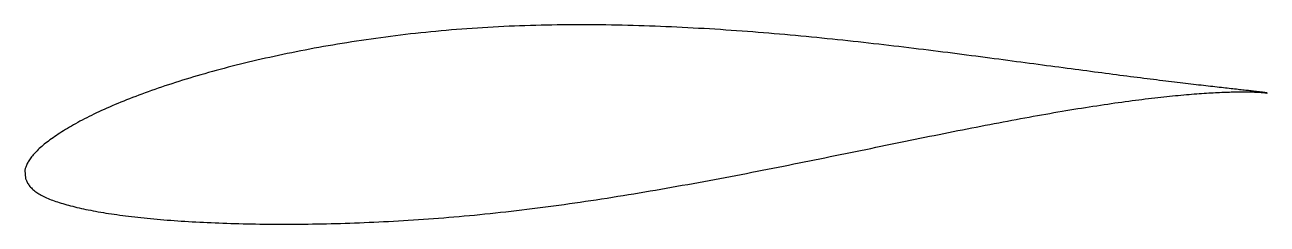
# Model space of a CAD drawing. Header units: metres. Extents: x -23.1 to 46.8, y -4.2 to 7.1.
import ezdxf

# ---------------------------------------------------------------- set-up
doc = ezdxf.new("R2010")
doc.units = ezdxf.units.M

msp = doc.modelspace()

# ---------------------------------------------------------------- linework, layer by layer
msp.add_lwpolyline([(46.825, 3.221), (46.823, 3.221), (46.819, 3.222), (46.812, 3.223), (46.803, 3.225), (46.791, 3.228), (46.776, 3.23), (46.758, 3.233), (46.738, 3.236), (46.715, 3.24), (46.689, 3.244), (46.661, 3.248), (46.63, 3.252), (46.596, 3.257), (46.56, 3.262), (46.521, 3.267), (46.479, 3.272), (46.435, 3.278), (46.388, 3.284), (46.338, 3.29), (46.286, 3.296), (46.231, 3.303), (46.173, 3.309), (46.113, 3.316), (46.05, 3.324), (45.985, 3.331), (45.917, 3.339), (45.846, 3.347), (45.772, 3.356), (45.696, 3.364), (45.618, 3.373), (45.537, 3.382), (45.453, 3.392), (45.366, 3.401), (45.277, 3.411), (45.186, 3.421), (45.092, 3.432), (44.995, 3.443), (44.896, 3.454), (44.794, 3.465), (44.69, 3.477), (44.583, 3.489), (44.473, 3.501), (44.361, 3.514), (44.247, 3.527), (44.13, 3.54), (44.011, 3.553), (43.889, 3.567), (43.764, 3.581), (43.638, 3.596), (43.508, 3.61), (43.377, 3.625), (43.242, 3.641), (43.106, 3.657), (42.967, 3.673), (42.825, 3.689), (42.682, 3.706), (42.535, 3.723), (42.387, 3.741), (42.236, 3.759), (42.083, 3.777), (41.927, 3.796), (41.769, 3.815), (41.609, 3.834), (41.446, 3.854), (41.281, 3.874), (41.114, 3.894), (40.945, 3.915), (40.773, 3.937), (40.599, 3.958), (40.423, 3.98), (40.245, 4.003), (40.064, 4.025), (39.881, 4.048), (39.696, 4.072), (39.509, 4.095), (39.32, 4.119), (39.129, 4.144), (38.935, 4.169), (38.74, 4.194), (38.542, 4.219), (38.342, 4.245), (38.14, 4.271), (37.937, 4.298), (37.731, 4.325), (37.523, 4.352), (37.313, 4.379), (37.101, 4.407), (36.887, 4.435), (36.672, 4.464), (36.454, 4.492), (36.234, 4.522), (36.013, 4.551), (35.789, 4.58), (35.564, 4.61), (35.337, 4.64), (35.108, 4.671), (34.878, 4.702), (34.645, 4.733), (34.411, 4.764), (34.175, 4.795), (33.937, 4.827), (33.698, 4.859), (33.457, 4.891), (33.214, 4.924), (32.969, 4.956), (32.723, 4.989), (32.475, 5.022), (32.226, 5.056), (31.975, 5.089), (31.722, 5.122), (31.468, 5.156), (31.213, 5.19), (30.956, 5.224), (30.697, 5.258), (30.437, 5.292), (30.176, 5.326), (29.913, 5.36), (29.649, 5.394), (29.383, 5.428), (29.116, 5.462), (28.848, 5.497), (28.578, 5.531), (28.307, 5.565), (28.035, 5.599), (27.761, 5.633), (27.486, 5.668), (27.21, 5.702), (26.933, 5.736), (26.655, 5.769), (26.376, 5.803), (26.095, 5.837), (25.813, 5.87), (25.531, 5.903), (25.247, 5.937), (24.962, 5.97), (24.676, 6.002), (24.39, 6.035), (24.102, 6.067), (23.813, 6.099), (23.523, 6.131), (23.233, 6.162), (22.941, 6.193), (22.649, 6.224), (22.356, 6.255), (22.062, 6.285), (21.768, 6.315), (21.472, 6.344), (21.176, 6.373), (20.879, 6.402), (20.582, 6.43), (20.283, 6.458), (19.985, 6.485), (19.685, 6.512), (19.385, 6.539), (19.085, 6.564), (18.783, 6.59), (18.482, 6.615), (18.18, 6.639), (17.877, 6.663), (17.574, 6.686), (17.27, 6.709), (16.966, 6.731), (16.662, 6.753), (16.357, 6.773), (16.052, 6.794), (15.747, 6.813), (15.442, 6.832), (15.136, 6.851), (14.83, 6.868), (14.523, 6.885), (14.217, 6.902), (13.91, 6.918), (13.604, 6.932), (13.297, 6.947), (12.99, 6.96), (12.683, 6.973), (12.376, 6.985), (12.069, 6.996), (11.762, 7.007), (11.454, 7.016), (11.148, 7.025), (10.841, 7.033), (10.534, 7.04), (10.227, 7.047), (9.921, 7.053), (9.614, 7.057), (9.308, 7.061), (9.002, 7.064), (8.696, 7.066), (8.391, 7.067), (8.086, 7.067), (7.781, 7.066), (7.477, 7.064), (7.173, 7.062), (6.869, 7.058), (6.566, 7.054), (6.263, 7.048), (5.961, 7.042), (5.659, 7.034), (5.357, 7.026), (5.056, 7.016), (4.756, 7.005), (4.456, 6.994), (4.157, 6.982), (3.859, 6.968), (3.561, 6.953), (3.264, 6.938), (2.967, 6.921), (2.672, 6.903), (2.377, 6.885), (2.082, 6.865), (1.789, 6.844), (1.496, 6.823), (1.204, 6.8), (0.914, 6.776), (0.623, 6.751), (0.334, 6.725), (0.046, 6.698), (-0.241, 6.671), (-0.528, 6.642), (-0.813, 6.612), (-1.098, 6.582), (-1.381, 6.55), (-1.663, 6.517), (-1.945, 6.484), (-2.225, 6.449), (-2.504, 6.414), (-2.782, 6.378), (-3.059, 6.341), (-3.334, 6.303), (-3.609, 6.264), (-3.882, 6.225), (-4.154, 6.184), (-4.425, 6.143), (-4.694, 6.101), (-4.962, 6.059), (-5.229, 6.015), (-5.495, 5.971), (-5.759, 5.926), (-6.022, 5.881), (-6.283, 5.835), (-6.544, 5.788), (-6.802, 5.741), (-7.059, 5.693), (-7.315, 5.644), (-7.569, 5.595), (-7.822, 5.545), (-8.074, 5.494), (-8.323, 5.443), (-8.571, 5.392), (-8.818, 5.34), (-9.063, 5.287), (-9.307, 5.233), (-9.548, 5.179), (-9.788, 5.125), (-10.027, 5.07), (-10.264, 5.014), (-10.499, 4.958), (-10.732, 4.902), (-10.964, 4.845), (-11.194, 4.787), (-11.422, 4.729), (-11.648, 4.671), (-11.873, 4.612), (-12.095, 4.553), (-12.316, 4.493), (-12.535, 4.433), (-12.752, 4.372), (-12.968, 4.311), (-13.181, 4.25), (-13.393, 4.188), (-13.602, 4.126), (-13.81, 4.064), (-14.015, 4.001), (-14.219, 3.938), (-14.421, 3.875), (-14.62, 3.812), (-14.818, 3.748), (-15.013, 3.684), (-15.207, 3.62), (-15.398, 3.555), (-15.588, 3.491), (-15.775, 3.426), (-15.96, 3.361), (-16.143, 3.295), (-16.324, 3.23), (-16.503, 3.164), (-16.68, 3.098), (-16.854, 3.032), (-17.027, 2.966), (-17.197, 2.9), (-17.365, 2.834), (-17.53, 2.767), (-17.694, 2.701), (-17.855, 2.634), (-18.014, 2.567), (-18.17, 2.5), (-18.325, 2.433), (-18.477, 2.367), (-18.626, 2.3), (-18.774, 2.232), (-18.919, 2.165), (-19.062, 2.098), (-19.202, 2.031), (-19.34, 1.964), (-19.476, 1.896), (-19.609, 1.829), (-19.74, 1.762), (-19.868, 1.695), (-19.994, 1.627), (-20.118, 1.56), (-20.239, 1.493), (-20.358, 1.426), (-20.474, 1.359), (-20.588, 1.293), (-20.7, 1.226), (-20.809, 1.16), (-20.915, 1.094), (-21.019, 1.028), (-21.121, 0.963), (-21.22, 0.898), (-21.316, 0.833), (-21.411, 0.769), (-21.502, 0.705), (-21.591, 0.642), (-21.678, 0.579), (-21.762, 0.516), (-21.843, 0.454), (-21.922, 0.393), (-21.998, 0.331), (-22.072, 0.271), (-22.144, 0.21), (-22.212, 0.15), (-22.278, 0.091), (-22.342, 0.031), (-22.403, -0.027), (-22.461, -0.086), (-22.517, -0.144), (-22.57, -0.202), (-22.621, -0.259), (-22.669, -0.317), (-22.714, -0.373), (-22.757, -0.429), (-22.797, -0.485), (-22.834, -0.54), (-22.869, -0.595), (-22.902, -0.649), (-22.931, -0.702), (-22.958, -0.754), (-22.983, -0.804), (-23.005, -0.854), (-23.024, -0.902), (-23.041, -0.948), (-23.056, -0.992), (-23.068, -1.032), (-23.077, -1.069), (-23.084, -1.1), (-23.089, -1.124), (-23.092, -1.139), (-23.063, -1.586), (-23.061, -1.59), (-23.057, -1.6), (-23.049, -1.617), (-23.038, -1.642), (-23.023, -1.676), (-23.006, -1.715), (-22.986, -1.758), (-22.962, -1.804), (-22.936, -1.851), (-22.908, -1.898), (-22.877, -1.945), (-22.843, -1.992), (-22.806, -2.039), (-22.767, -2.084), (-22.725, -2.13), (-22.681, -2.175), (-22.634, -2.218), (-22.584, -2.262), (-22.532, -2.304), (-22.477, -2.346), (-22.42, -2.387), (-22.36, -2.427), (-22.298, -2.466), (-22.232, -2.505), (-22.165, -2.543), (-22.095, -2.58), (-22.022, -2.616), (-21.947, -2.652), (-21.869, -2.687), (-21.788, -2.722), (-21.706, -2.756), (-21.62, -2.789), (-21.532, -2.822), (-21.441, -2.855), (-21.348, -2.887), (-21.253, -2.918), (-21.155, -2.95), (-21.054, -2.981), (-20.951, -3.012), (-20.845, -3.042), (-20.737, -3.073), (-20.627, -3.103), (-20.514, -3.133), (-20.398, -3.162), (-20.28, -3.192), (-20.159, -3.221), (-20.037, -3.249), (-19.911, -3.278), (-19.783, -3.306), (-19.653, -3.334), (-19.521, -3.361), (-19.386, -3.388), (-19.248, -3.415), (-19.109, -3.441), (-18.967, -3.467), (-18.822, -3.492), (-18.675, -3.517), (-18.526, -3.542), (-18.375, -3.566), (-18.221, -3.589), (-18.066, -3.612), (-17.907, -3.634), (-17.747, -3.657), (-17.584, -3.678), (-17.419, -3.699), (-17.252, -3.72), (-17.083, -3.74), (-16.911, -3.76), (-16.737, -3.78), (-16.561, -3.799), (-16.383, -3.817), (-16.203, -3.835), (-16.021, -3.853), (-15.836, -3.87), (-15.649, -3.887), (-15.461, -3.903), (-15.27, -3.919), (-15.077, -3.935), (-14.882, -3.95), (-14.685, -3.964), (-14.486, -3.978), (-14.286, -3.992), (-14.083, -4.005), (-13.878, -4.018), (-13.671, -4.03), (-13.462, -4.042), (-13.251, -4.053), (-13.039, -4.064), (-12.824, -4.074), (-12.608, -4.084), (-12.39, -4.094), (-12.17, -4.103), (-11.948, -4.111), (-11.724, -4.119), (-11.498, -4.126), (-11.271, -4.133), (-11.042, -4.139), (-10.811, -4.145), (-10.579, -4.15), (-10.345, -4.155), (-10.109, -4.159), (-9.871, -4.162), (-9.632, -4.165), (-9.392, -4.167), (-9.149, -4.169), (-8.905, -4.17), (-8.66, -4.171), (-8.413, -4.171), (-8.164, -4.17), (-7.914, -4.169), (-7.662, -4.167), (-7.409, -4.165), (-7.155, -4.161), (-6.899, -4.158), (-6.641, -4.154), (-6.383, -4.149), (-6.122, -4.143), (-5.861, -4.137), (-5.598, -4.13), (-5.334, -4.123), (-5.068, -4.115), (-4.802, -4.106), (-4.534, -4.097), (-4.265, -4.087), (-3.994, -4.077), (-3.722, -4.065), (-3.45, -4.054), (-3.176, -4.041), (-2.901, -4.028), (-2.625, -4.014), (-2.347, -3.998), (-2.069, -3.983), (-1.79, -3.967), (-1.51, -3.95), (-1.228, -3.932), (-0.946, -3.913), (-0.663, -3.894), (-0.378, -3.873), (-0.093, -3.852), (0.193, -3.83), (0.479, -3.808), (0.767, -3.784), (1.055, -3.759), (1.345, -3.734), (1.635, -3.708), (1.925, -3.681), (2.217, -3.654), (2.509, -3.625), (2.802, -3.595), (3.095, -3.565), (3.389, -3.533), (3.684, -3.501), (3.98, -3.469), (4.275, -3.435), (4.572, -3.4), (4.869, -3.365), (5.166, -3.329), (5.464, -3.292), (5.763, -3.254), (6.062, -3.215), (6.361, -3.176), (6.66, -3.136), (6.96, -3.095), (7.261, -3.053), (7.562, -3.011), (7.862, -2.968), (8.164, -2.924), (8.465, -2.879), (8.767, -2.834), (9.069, -2.789), (9.371, -2.742), (9.673, -2.695), (9.976, -2.648), (10.278, -2.599), (10.581, -2.551), (10.884, -2.501), (11.187, -2.451), (11.489, -2.401), (11.792, -2.35), (12.095, -2.298), (12.398, -2.246), (12.701, -2.194), (13.003, -2.141), (13.306, -2.087), (13.608, -2.034), (13.911, -1.98), (14.213, -1.925), (14.515, -1.87), (14.817, -1.815), (15.118, -1.759), (15.419, -1.703), (15.72, -1.647), (16.021, -1.591), (16.321, -1.534), (16.621, -1.477), (16.921, -1.42), (17.22, -1.363), (17.519, -1.305), (17.817, -1.247), (18.115, -1.189), (18.413, -1.131), (18.71, -1.072), (19.006, -1.014), (19.302, -0.955), (19.598, -0.896), (19.893, -0.837), (20.187, -0.778), (20.48, -0.719), (20.773, -0.66), (21.065, -0.601), (21.357, -0.542), (21.648, -0.483), (21.938, -0.424), (22.227, -0.364), (22.516, -0.305), (22.803, -0.247), (23.09, -0.188), (23.376, -0.129), (23.662, -0.071), (23.946, -0.012), (24.229, 0.046), (24.512, 0.104), (24.793, 0.162), (25.074, 0.22), (25.354, 0.277), (25.632, 0.335), (25.91, 0.392), (26.186, 0.448), (26.462, 0.504), (26.736, 0.561), (27.01, 0.617), (27.282, 0.672), (27.553, 0.727), (27.822, 0.782), (28.091, 0.836), (28.359, 0.89), (28.625, 0.944), (28.89, 0.997), (29.153, 1.05), (29.416, 1.102), (29.677, 1.154), (29.937, 1.205), (30.195, 1.256), (30.452, 1.307), (30.708, 1.356), (30.962, 1.406), (31.215, 1.455), (31.466, 1.503), (31.716, 1.551), (31.965, 1.598), (32.212, 1.645), (32.457, 1.691), (32.701, 1.736), (32.944, 1.781), (33.185, 1.826), (33.424, 1.869), (33.661, 1.912), (33.897, 1.954), (34.132, 1.996), (34.365, 2.037), (34.596, 2.077), (34.825, 2.117), (35.053, 2.156), (35.279, 2.195), (35.503, 2.233), (35.725, 2.269), (35.946, 2.306), (36.165, 2.341), (36.382, 2.377), (36.597, 2.411), (36.81, 2.444), (37.022, 2.477), (37.232, 2.509), (37.439, 2.541), (37.645, 2.572), (37.849, 2.602), (38.051, 2.632), (38.251, 2.66), (38.449, 2.688), (38.645, 2.716), (38.839, 2.742), (39.032, 2.768), (39.222, 2.794), (39.41, 2.818), (39.595, 2.842), (39.779, 2.865), (39.961, 2.888), (40.141, 2.909), (40.318, 2.931), (40.494, 2.951), (40.667, 2.971), (40.838, 2.99), (41.007, 3.009), (41.174, 3.026), (41.338, 3.044), (41.501, 3.06), (41.661, 3.076), (41.819, 3.091), (41.974, 3.105), (42.128, 3.119), (42.279, 3.132), (42.428, 3.145), (42.574, 3.157), (42.719, 3.169), (42.86, 3.179), (43, 3.189), (43.137, 3.199), (43.272, 3.208), (43.405, 3.217), (43.535, 3.225), (43.663, 3.233), (43.788, 3.24), (43.911, 3.246), (44.031, 3.252), (44.15, 3.257), (44.265, 3.262), (44.378, 3.267), (44.489, 3.271), (44.598, 3.274), (44.703, 3.278), (44.807, 3.28), (44.908, 3.283), (45.006, 3.285), (45.102, 3.286), (45.195, 3.288), (45.286, 3.288), (45.374, 3.289), (45.46, 3.289), (45.543, 3.289), (45.624, 3.289), (45.702, 3.288), (45.777, 3.287), (45.85, 3.286), (45.92, 3.284), (45.988, 3.282), (46.053, 3.28), (46.116, 3.278), (46.176, 3.276), (46.233, 3.273), (46.288, 3.271), (46.34, 3.268), (46.389, 3.265), (46.436, 3.262), (46.48, 3.259), (46.522, 3.256), (46.561, 3.253), (46.597, 3.25), (46.63, 3.247), (46.661, 3.244), (46.69, 3.241), (46.715, 3.238), (46.738, 3.235), (46.758, 3.232), (46.776, 3.23), (46.791, 3.227), (46.803, 3.225), (46.812, 3.223), (46.819, 3.222), (46.823, 3.221), (46.825, 3.221)], close=True)

doc.saveas('drawing.dxf')
